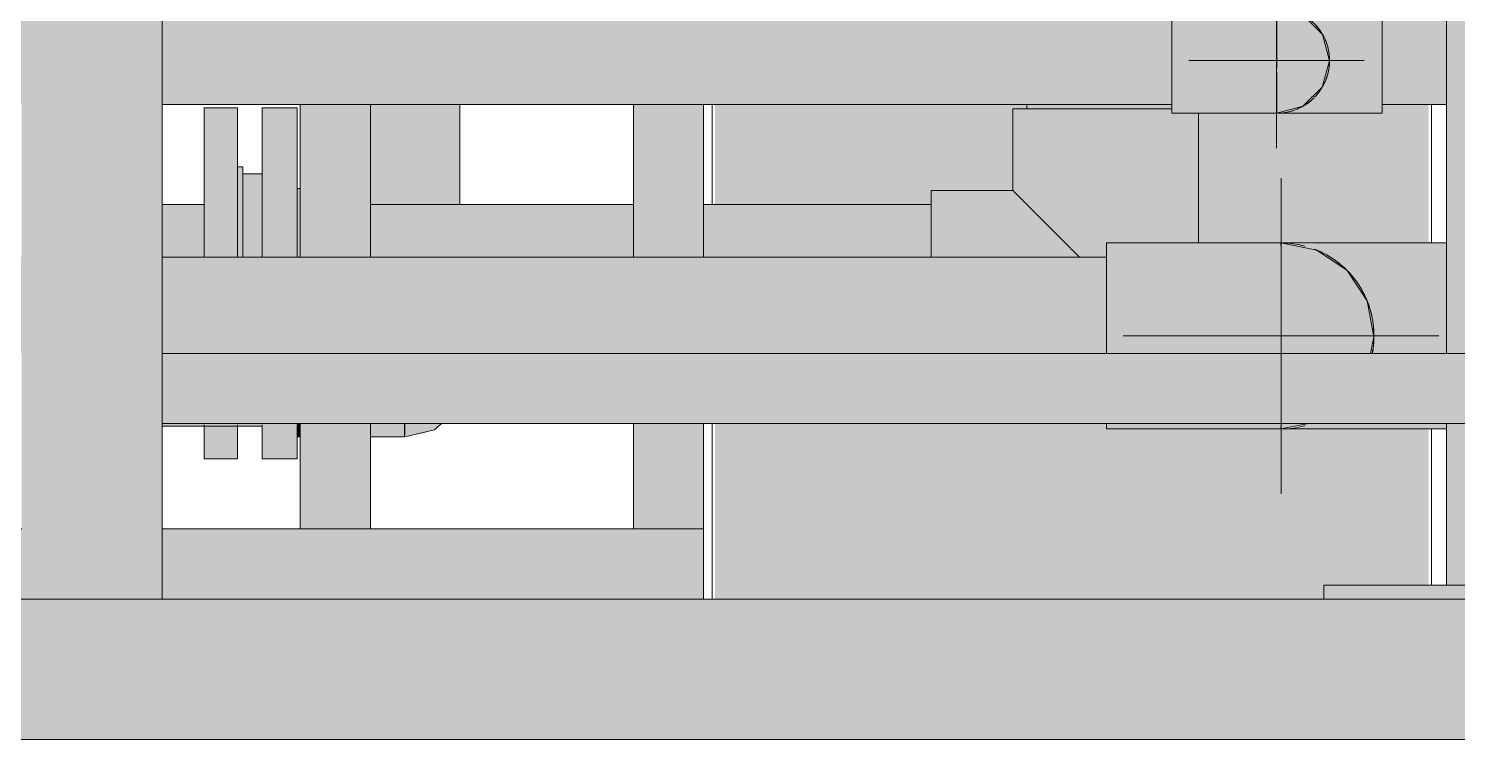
# Model space of a CAD drawing. Header units: millimetres. Extents: x -11450 to 1579, y -1115 to 3078.
# Drawn here: x -5376 to -4561, y -80 to 325 of the extents above; entities that cross this region are included whole.
import ezdxf

# ---------------------------------------------------------------- set-up
doc = ezdxf.new("R2010")
doc.units = ezdxf.units.MM
for name, color, linetype, lineweight in [('G-XREF-____-OTLN', 8, 'Continuous', 9), ('M-EQPM-____-OTLN', 50, 'Continuous', 9), ('P-PIPE-____-CNTR', 3, 'Continuous', 9), ('P-PIPE-____-OTLN', 3, 'Continuous', 9), ('S-BEAR', 7, 'Continuous', 9)]:
    doc.layers.add(name, color=color, linetype=linetype, lineweight=lineweight)

# ---------------------------------------------------------------- blocks, each defined once
blk = doc.blocks.new('SLM 0100 frame 19_02_26 - ASY SLM 0100 frame_iam-1661710-Разрез 11')
at = {"layer": 'G-XREF-____-OTLN'}
for points in [[(-5380, 0), (-5374, 0), (-5374, 2690), (-5380, 2690), (-5380, 28.94)], [(-5368.68, 0), (-5306, 0), (-5306, 2690), (-5374, 2690), (-5374, 0)], [(-5300, 0), (-5300, 2690), (-5306, 2690), (-5306, 0), (-5301.76, 0)], [(-5300, 136), (-3380, 136), (-3380, 140), (-5300, 140), (-5300, 138.83)], [(-4233.5, 104), (-3380, 104), (-3380, 136), (-5300, 136), (-5300, 104), (-4259.3, 104)], [(-3382.12, 100), (-3380, 100), (-3380, 104), (-5300, 104), (-5300, 100), (-3407.92, 100)], [(-7340, -80), (660, -80), (660, 0), (-7340, 0), (-7340, -6.1)]]:
    blk.add_hatch(color=256, dxfattribs=at).paths.add_polyline_path(points)
for p, q in [((-5300, 139.37), (-5300, 2690)), ((-3380, 140), (-5300, 140)), ((-5300, 136), (-5300, 140)), ((-5300, 136), (-5300, 104)), ((-5300, 100), (-5300, 104)), ((-5300, 0), (-5300, 100.63)), ((-5300, 100), (-3380, 100)), ((-7340, 0), (660, 0)), ((-5306, 0), (-5374, 0)), ((-7340, -80), (660, -80))]:
    blk.add_line(p, q, dxfattribs=at)
blk = doc.blocks.new('SLM 0100 frame 19_02_26 - Standard-1660941-Разрез 11')
blk.add_blockref('SLM 0100 frame 19_02_26 - ASY SLM 0100 frame_iam-1661710-Разрез 11', (0, 0))
blk = doc.blocks.new('ASY PNS-1810 pump pillar - ASY PNS-1810 pump pillar_iam-1243861-Разрез 11')
at = {"layer": 'G-XREF-____-OTLN'}
for points in [[(-5221.25, 336), (-4991.25, 336), (-4991.25, 340), (-5221.25, 340), (-5221.25, 338.83)], [(-5007.49, 332), (-4991.25, 332), (-4991.25, 336), (-5221.25, 336), (-5221.25, 332), (-5033.29, 332)]]:
    blk.add_hatch(color=256, dxfattribs=at).paths.add_polyline_path(points)
h = blk.add_hatch(color=256, dxfattribs=at)
h.paths.add_polyline_path([(-5221.25, 40), (-5217.25, 40), (-5217.25, 100), (-5221.25, 100), (-5221.25, 63.99)])
h.paths.add_polyline_path([(-5220.08, 195), (-5217.25, 195), (-5217.25, 282), (-5221.25, 282), (-5221.25, 195), (-5220.77, 195)])
h = blk.add_hatch(color=256, dxfattribs=at)
h.paths.add_polyline_path([(-5188.08, 40), (-5185.25, 40), (-5185.25, 100), (-5217.25, 100), (-5217.25, 40)])
h.paths.add_polyline_path([(-5217.25, 195), (-5185.25, 195), (-5185.25, 282), (-5217.25, 282), (-5217.25, 204.15)])
h = blk.add_hatch(color=256, dxfattribs=at)
h.paths.add_polyline_path([(-5181.25, 40), (-5181.52, 100), (-5185.25, 100), (-5185.25, 40), (-5182.42, 40)])
h.paths.add_polyline_path([(-5185.25, 195), (-5181.25, 195), (-5181.25, 282), (-5185.25, 282), (-5185.25, 204.15)])
h = blk.add_hatch(color=256, dxfattribs=at)
h.paths.add_polyline_path([(-5031.25, 40), (-5027.25, 40), (-5027.25, 100), (-5031.25, 100), (-5031.25, 63.99)])
h.paths.add_polyline_path([(-5027.25, 195), (-5027.25, 282), (-5031.25, 282), (-5031.25, 195), (-5028.93, 195)])
h = blk.add_hatch(color=256, dxfattribs=at)
h.paths.add_polyline_path([(-5007.49, 40), (-4995.25, 40), (-4995.25, 100), (-5027.25, 100), (-5027.25, 40)])
h.paths.add_polyline_path([(-4995.25, 195), (-4995.25, 282), (-5027.25, 282), (-5027.25, 195), (-5007.49, 195)])
h = blk.add_hatch(color=256, dxfattribs=at)
h.paths.add_polyline_path([(-4991.25, 40), (-4991.52, 100), (-4995.25, 100), (-4995.25, 40), (-4992.42, 40)])
h.paths.add_polyline_path([(-4994.11, 195), (-4991.25, 195), (-4991.25, 282), (-4995.25, 282), (-4995.25, 195)])
h = blk.add_hatch(color=256, dxfattribs=at)
h.paths.add_polyline_path([(-5291.28, 36), (-4991.25, 36), (-4991.25, 40), (-5300, 40), (-5300, 36)])
h.paths.add_polyline_path([(-5549.28, 36), (-5380, 36), (-5380, 40), (-5551.25, 40), (-5551.25, 36)])
h = blk.add_hatch(color=256, dxfattribs=at)
h.paths.add_polyline_path([(-5551.25, 4), (-5380, 4), (-5380, 36), (-5551.25, 36), (-5551.25, 28.94)])
h.paths.add_polyline_path([(-5300, 4), (-4991.25, 4), (-4991.25, 36), (-5300, 36), (-5300, 28.94)])
h = blk.add_hatch(color=256, dxfattribs=at)
h.paths.add_polyline_path([(-5033.29, 0), (-4991.25, 0), (-4991.25, 4), (-5300, 4), (-5300, 0), (-5084.89, 0)])
h.paths.add_polyline_path([(-5551.25, 0), (-5380, 0.36), (-5380, 4), (-5551.25, 4), (-5551.25, 1.17)])
for p, q in [((-5214.79, 340), (-5221.25, 340)), ((-5221.25, 336), (-5221.25, 340)), ((-5221.25, 336), (-5221.25, 332)), ((-5214.17, 340), (-5214.79, 340)), ((-4998.2, 340), (-5213.88, 340)), ((-5185.25, 340), (-5213.88, 340)), ((-5185.25, 340), (-5213.88, 340)), ((-5185.25, 340), (-5213.88, 340)), ((-5027.25, 340), (-5185.25, 340)), ((-4995.25, 340), (-5027.25, 340)), ((-5027.25, 340), (-4995.25, 340)), ((-5027.25, 340), (-4995.25, 340)), ((-4991.25, 340), (-4998.2, 340)), ((-4991.25, 340), (-4995.25, 340)), ((-4991.25, 336), (-4991.25, 340)), ((-4991.25, 336), (-4991.25, 332)), ((-5221.25, 282), (-5221.25, 195)), ((-5181.25, 195), (-5181.25, 282)), ((-5031.25, 282), (-5031.25, 195)), ((-4991.25, 195), (-4991.25, 282)), ((-5221.25, 100.05), (-5221.25, 40)), ((-5181.25, 40), (-5181.25, 100.07)), ((-5031.25, 100), (-5031.25, 40)), ((-4991.25, 40), (-4991.25, 100)), ((-5380, 40), (-5551.25, 40)), ((-5551.25, 36), (-5551.25, 40)), ((-5551.25, 36), (-5551.25, 4)), ((-5547.25, 40), (-5549, 40)), ((-5515.25, 40), (-5547.25, 40)), ((-5515.25, 40), (-5547.25, 40)), ((-5380, 40), (-5515.25, 40)), ((-5219.96, 40), (-5300.03, 40)), ((-5221.25, 40), (-5217.25, 40)), ((-5185.25, 40), (-5217.25, 40)), ((-5185.25, 40), (-5181.25, 40)), ((-5029.96, 40), (-5182.53, 40)), ((-5031.25, 40), (-5027.25, 40)), ((-4995.25, 40), (-5027.25, 40)), ((-4995.25, 40), (-4991.25, 40)), ((-4991.25, 40), (-4992.53, 40)), ((-4991.25, 36), (-4991.25, 40)), ((-4991.25, 36), (-4991.25, 4)), ((-5551.25, 0), (-5551.25, 4)), ((-4991.25, 0), (-4991.25, 4))]:
    blk.add_line(p, q, dxfattribs=at)
blk = doc.blocks.new('ASY PNS-1810 pump pillar - Standard-1241534-Разрез 11')
blk.add_blockref('ASY PNS-1810 pump pillar - ASY PNS-1810 pump pillar_iam-1243861-Разрез 11', (0, 0))
blk = doc.blocks.new('ВертикальныйМногоступенчатыйЦентробежныйНасос_CDM32-CDM85_CNP - CDM42-2-2FSWPC-V4-Разрез 11')
at = {"layer": 'M-EQPM-____-OTLN', "lineweight": 20}
for color, points in [(141, [(-5257, 219.98), (-5257, 279.98), (-5276, 279.98), (-5276, 219.98), (-5265.48, 219.98)]), (141, [(-5254, 219.98), (-5254, 246.48), (-5257, 246.48), (-5257, 219.98), (-5255.47, 219.98)]), (141, [(-5276, 219.98), (-5276, 224.98), (-5300, 224.87), (-5300, 219.98), (-5291.28, 219.98)]), (140, [(-5300, 195), (-5276, 195), (-5276, 219.98), (-5300, 219.98), (-5300, 199.98)]), (140, [(-5276, 195), (-5257, 195), (-5257, 219.98), (-5276, 219.98), (-5276, 199.98)]), (140, [(-5254, 195), (-5254, 219.98), (-5257, 219.98), (-5256.62, 195), (-5255.45, 195)]), (141, [(-5257, 79.98), (-5257, 98.5), (-5276, 98.5), (-5276, 79.98)])]:
    blk.add_hatch(color=color, dxfattribs=at).paths.add_polyline_path(points)
at = {"layer": 'M-EQPM-____-OTLN', "color": 7, "lineweight": 20}
for p, q in [((-5257, 279.98), (-5276, 279.98)), ((-5276, 279.98), (-5276, 195.11)), ((-5257, 195.11), (-5257, 279.98)), ((-5254, 246.48), (-5257, 246.48)), ((-5254, 195.04), (-5254, 246.48)), ((-5276, 224.98), (-5300, 224.98)), ((-5276, 99.35), (-5276, 79.98)), ((-5257, 79.98), (-5257, 99.36)), ((-5276, 79.98), (-5257, 79.98))]:
    blk.add_line(p, q, dxfattribs=at)
at = {"layer": 'M-EQPM-____-OTLN', "color": 144, "lineweight": 20}
for p, q in [((-5276, 279.98), (-5276, 276.58)), ((-5257, 276.58), (-5257, 279.98)), ((-5276, 276.58), (-5276, 266.59)), ((-5257, 266.59), (-5257, 276.58)), ((-5276, 266.59), (-5276, 250.69)), ((-5257, 250.69), (-5257, 266.59)), ((-5276, 250.69), (-5276, 229.98)), ((-5257, 246.83), (-5257, 250.69)), ((-5257, 246.48), (-5257, 244.22)), ((-5254, 244.22), (-5254, 246.48)), ((-5257, 244.22), (-5257, 237.58)), ((-5257, 237.58), (-5257, 227.01)), ((-5254, 242.89), (-5254, 244.22)), ((-5276, 229.98), (-5276, 225.21)), ((-5276, 223.45), (-5276, 224.98)), ((-5276, 218.96), (-5276, 223.45)), ((-5257, 227.01), (-5257, 213.23)), ((-5276, 211.8), (-5276, 218.96)), ((-5257, 213.23), (-5257, 197.2)), ((-5276, 202.48), (-5276, 211.8)), ((-5276, 195.12), (-5276, 202.48)), ((-5257, 197.2), (-5257, 195.04)), ((-5276, 99.35), (-5276, 93.38)), ((-5257, 93.38), (-5257, 99.36)), ((-5276, 93.38), (-5276, 83.39)), ((-5257, 83.39), (-5257, 93.38)), ((-5276, 83.39), (-5276, 79.98)), ((-5257, 79.98), (-5257, 83.39))]:
    blk.add_line(p, q, dxfattribs=at)
at = {"layer": 'M-EQPM-____-OTLN', "color": 142, "lineweight": 20}
for p, q in [((-5257, 220.31), (-5257, 246.83)), ((-5257, 246.48), (-5257, 220.33)), ((-5276, 225.21), (-5276, 220.31)), ((-5276, 220.23), (-5276, 224.98)), ((-5276, 219.21), (-5276, 219.98)), ((-5276, 219.98), (-5276, 219.21)), ((-5276, 195.13), (-5276, 218.62)), ((-5276, 195.13), (-5276, 218.62)), ((-5276, 218.62), (-5276, 195.13)), ((-5276, 218.62), (-5276, 195.13))]:
    blk.add_line(p, q, dxfattribs=at)
at = {"layer": 'M-EQPM-____-OTLN', "color": 150, "lineweight": 20}
for p, q in [((-5276, 220.31), (-5276, 219.28)), ((-5276, 218.96), (-5276, 220.23)), ((-5257, 220.33), (-5257, 195.04)), ((-5257, 195.11), (-5257, 220.31)), ((-5276, 218.95), (-5276, 195.11)), ((-5276, 195.12), (-5276, 218.68))]:
    blk.add_line(p, q, dxfattribs=at)
blk = doc.blocks.new('Корпус фильтра Canature 1665 4-0 - Корпус фильтра Canature 1665 4-0-1421133-Разрез 11')
at = {"layer": 'M-EQPM-____-OTLN'}
for p, q in [((-4986.34, 282), (-4986.34, 224.98)), ((-4576.34, 202.93), (-4576.34, 282)), ((-4986.34, 100), (-4986.34, 0)), ((-4576.34, 8), (-4576.34, 97.07))]:
    blk.add_line(p, q, dxfattribs=at)
blk = doc.blocks.new('Угол клеевой - d 16-315 мм-V54-Разрез 11')
at = {"layer": 'P-PIPE-____-OTLN', "lineweight": 20}
for points in [[(-5221.25, 92.5), (-5221.25, 100), (-5223, 100), (-5223, 92.5)], [(-5181.25, 92.5), (-5161.72, 92.5), (-5161.72, 100), (-5181.25, 100), (-5181.25, 93.15)], [(-5161.68, 92.52), (-5150.08, 94.68), (-5144.08, 96.97), (-5140.06, 100), (-5161.68, 100), (-5161.68, 93.63)]]:
    blk.add_hatch(color=66, dxfattribs=at).paths.add_polyline_path(points)
at = {"layer": 'P-PIPE-____-OTLN', "color": 7, "lineweight": 20}
for p, q in [((-5161.72, 97.54), (-5161.72, 99.75)), ((-5161.68, 99.75), (-5161.68, 97.54)), ((-5223, 92.5), (-5221.25, 92.5)), ((-5181.25, 92.5), (-5161.72, 92.5)), ((-5161.72, 93.79), (-5161.72, 97.52)), ((-5161.72, 92.5), (-5161.72, 93.78)), ((-5161.68, 97.52), (-5161.68, 93.8))]:
    blk.add_line(p, q, dxfattribs=at)
at = {"layer": 'P-PIPE-____-OTLN', "color": 7, "lineweight": 20, "flags": 128}
blk.add_lwpolyline([(-5161.68, 92.52), (-5144.71, 96.56), (-5140.65, 100)], dxfattribs=at)
blk = doc.blocks.new('Угол клеевой - d 16-315 мм-V62-Разрез 11')
at = {"layer": 'P-PIPE-____-OTLN', "lineweight": 20}
for points in [[(-4775.61, 195), (-4761.55, 195), (-4761.55, 203), (-4709.03, 203), (-4709.06, 277), (-4724.4, 277), (-4724.55, 279.48), (-4815.03, 279.48), (-4815.03, 232.98), (-4777.05, 195), (-4775.61, 195)], [(-4861.53, 195), (-4810.03, 195), (-4810.03, 227.98), (-4815.03, 232.98), (-4861.53, 232.98), (-4861.53, 204.15)], [(-4810.03, 195), (-4777.05, 195), (-4810.03, 227.98), (-4810.03, 200.4)]]:
    blk.add_hatch(color=140, dxfattribs=at).paths.add_polyline_path(points)
at = {"layer": 'P-PIPE-____-OTLN', "color": 7, "lineweight": 20}
for p, q in [((-4815.03, 279.48), (-4815.03, 232.98)), ((-4709.03, 203), (-4709.03, 277)), ((-4815.03, 232.98), (-4861.53, 232.98)), ((-4861.53, 232.98), (-4861.53, 195.06))]:
    blk.add_line(p, q, dxfattribs=at)
blk.add_ellipse((-4762.03, 279.48), major_axis=(53, 0), ratio=0.000033, start_param=3.141593, end_param=5.497787, dxfattribs=at)
blk.add_open_spline([(-4810.03, 227.98), (-4811.65, 229.55), (-4814.1, 232.06), (-4814.98, 232.98), (-4815.03, 232.98)], degree=3, dxfattribs=at)
blk.add_open_spline([(-4777.06, 195.01), (-4778.81, 196.76), (-4782.75, 200.7), (-4788.75, 206.7), (-4793.9, 211.85), (-4797.81, 215.76), (-4801.55, 219.51), (-4805.9, 223.83), (-4808.74, 226.73), (-4810.03, 227.98)], degree=3, knots=[0.2770136, 0.2770136, 0.2770136, 0.2770136, 0.375, 0.5, 0.625, 0.6875, 0.75, 0.875, 1, 1, 1, 1], dxfattribs=at)
blk = doc.blocks.new('Сводобный фланец BR00 и Бурт под фланец ST10 _ болты - d 20-225 мм-V64-Разрез 11')
at = {"layer": 'P-PIPE-____-OTLN', "lineweight": 20}
for points in [[(-5223, 195), (-5223, 279.98), (-5243, 279.98), (-5243, 195), (-5231.39, 195)], [(-5254, 195), (-5243, 195), (-5243, 242.48), (-5254, 242.48), (-5254, 196.16)], [(-5221.25, 195), (-5221.25, 233.98), (-5223, 233.98), (-5223, 195)], [(-5223, 79.98), (-5223, 100), (-5243, 100), (-5243, 79.98), (-5239.68, 79.98)]]:
    blk.add_hatch(color=140, dxfattribs=at).paths.add_polyline_path(points)
at = {"layer": 'P-PIPE-____-OTLN', "color": 7, "lineweight": 20}
for p, q in [((-5223, 279.98), (-5243, 279.98)), ((-5243, 279.98), (-5243, 195.11)), ((-5223, 195.11), (-5223, 279.98)), ((-5243, 242.48), (-5254, 242.48)), ((-5221.25, 233.98), (-5223, 233.98)), ((-5243, 99.37), (-5243, 79.98)), ((-5223, 79.98), (-5223, 99.38)), ((-5243, 79.98), (-5223, 79.98))]:
    blk.add_line(p, q, dxfattribs=at)
at = {"layer": 'P-PIPE-____-OTLN', "color": 144, "lineweight": 20}
for p, q in [((-5254, 242.48), (-5254, 240.35)), ((-5254, 240.35), (-5254, 234.11)), ((-5254, 234.11), (-5254, 224.18)), ((-5254, 224.18), (-5254, 211.23)), ((-5254, 211.23), (-5254, 196.16)), ((-5254, 196.16), (-5254, 195.02))]:
    blk.add_line(p, q, dxfattribs=at)
blk = doc.blocks.new('Корпус фильтра Canature 1665 4-0 - Корпус фильтра Canature 1665 4-0-V87-Разрез 11')
at = {"layer": 'M-EQPM-____-OTLN'}
h = blk.add_hatch(color=253, dxfattribs=at)
h.paths.add_polyline_path([(-4984.84, 0), (-4781.34, 0), (-4781.34, 100), (-4984.84, 100), (-4984.84, 28.94)])
h.paths.add_polyline_path([(-4983.18, 224.98), (-4861.53, 224.98), (-4861.53, 232.98), (-4815.03, 232.98), (-4815.03, 279.48), (-4807.03, 279.48), (-4807.03, 282), (-4984.84, 282), (-4984.84, 224.98)])
h.paths.add_polyline_path([(-4826.89, 332), (-4807.03, 332), (-4807.03, 427), (-4862.15, 427), (-4862.15, 435), (-4867, 435), (-4867, 426), (-4893, 426), (-4893, 380), (-4913, 380), (-4913, 417.5), (-4924, 417.5), (-4924, 413.5), (-4927, 413.5), (-4927, 380), (-4946, 380), (-4946, 435), (-4984, 435), (-4984, 340), (-4984.84, 340), (-4984.68, 332), (-4830.39, 332)])
h.paths.add_polyline_path([(-4946, 525), (-4946, 580), (-4927, 580), (-4927, 546.5), (-4924, 546.5), (-4924, 542.5), (-4913, 542.5), (-4913, 580), (-4893, 580), (-4893, 534), (-4867, 534), (-4867, 525), (-4862.15, 525), (-4862.15, 533), (-4815.65, 533), (-4815.65, 579.5), (-4807.65, 579.5), (-4807.65, 619), (-4840.88, 619), (-4844.39, 620.5), (-4844.39, 661.1), (-4840.65, 661.5), (-4840.65, 690), (-4984.84, 690), (-4984.84, 550), (-4984, 550), (-4984, 525), (-4950.05, 525)])
h.paths.add_polyline_path([(-4931.05, 1109.27), (-4931.24, 1108.76), (-4931.05, 1109.19)])
h.paths.add_polyline_path([(-4855.53, 849.66), (-4807.65, 849.99), (-4807.65, 879), (-4840.88, 879), (-4844.39, 880.5), (-4844.39, 921.1), (-4840.65, 921.5), (-4840.16, 935), (-4855.65, 935.38), (-4855.65, 1005), (-4840.16, 1005), (-4840.65, 1018.5), (-4844.39, 1018.9), (-4844.39, 1059.5), (-4840.88, 1061), (-4807.65, 1061), (-4807.93, 1100.5), (-4815.03, 1100.5), (-4815.03, 1298), (-4807.65, 1298), (-4807.65, 1500), (-4972.25, 1500), (-4972.25, 1400), (-4984.84, 1400), (-4984.84, 1384.89), (-4984.1, 1384.74), (-4976.5, 1384.74), (-4976.28, 1157.67), (-4938.5, 1157.67), (-4938.5, 1120.41), (-4928.27, 1104.99), (-4926.47, 1099.15), (-4925.49, 1093.14), (-4938.5, 1090.59), (-4938.5, 1041), (-4976.5, 1041), (-4976.5, 1001), (-4984.84, 1001), (-4984.68, 850.67), (-4984, 850.67), (-4983.75, 849.99), (-4932.64, 849.88), (-4856.11, 849.67)])
h.paths.add_polyline_path([(-4845.5, 1540), (-4807.65, 1540), (-4807.65, 1600), (-4972.25, 1600), (-4972.25, 1540), (-4876.6, 1540)])
h = blk.add_hatch(color=253, dxfattribs=at)
h.paths.add_polyline_path([(-4781.34, 0), (-4637.62, 0), (-4637.62, 8), (-4577.83, 8), (-4577.83, 97), (-4761.55, 97), (-4761.55, 100), (-4781.34, 100), (-4781.34, 63.99)])
h.paths.add_polyline_path([(-4662.03, 97), (-4652.55, 97.97), (-4655.23, 97.77), (-4662.03, 97)])
h.paths.add_polyline_path([(-4639.96, 198.07), (-4644.43, 199.87), (-4640.26, 198.18)])
h.paths.add_polyline_path([(-4651.31, 201.79), (-4657.69, 202.72), (-4655.23, 202.23), (-4652.7, 201.95)])
h.paths.add_polyline_path([(-4662.05, 203), (-4577.83, 203), (-4577.83, 282), (-4604.41, 281.99), (-4604.41, 276.99), (-4709.03, 277), (-4709.03, 203), (-4662.07, 203)])
h.paths.add_polyline_path([(-4577.83, 332), (-4577.83, 1007.97), (-4603.17, 979.83), (-4622.16, 946.14), (-4633.34, 909.12), (-4636.18, 870.56), (-4674.4, 869.21), (-4672.6, 905), (-4666.18, 935.51), (-4675.4, 935.17), (-4675.4, 935), (-4683.9, 935), (-4683.4, 921.5), (-4679.67, 921.1), (-4679.67, 880.5), (-4683.17, 879), (-4716.4, 879), (-4716.4, 849.87), (-4708.8, 849.64), (-4704.94, 849.98), (-4701.36, 848.4), (-4700.17, 846.29), (-4700, 845), (-4700, 840), (-4717.03, 840), (-4717.03, 801), (-4683.8, 801), (-4680.29, 799.5), (-4680.29, 758.9), (-4684.03, 758.5), (-4684.03, 728.5), (-4681.05, 728.5), (-4681.05, 691.5), (-4684.03, 691.5), (-4684.03, 661.5), (-4680.29, 661.1), (-4680.29, 620.5), (-4683.8, 619), (-4717.03, 619), (-4716.76, 579.5), (-4709.65, 579.5), (-4709.65, 479.49), (-4712.3, 464.72), (-4717.03, 453.91), (-4717.03, 337), (-4604.4, 336.64), (-4604.4, 332), (-4587.2, 332)])
h.paths.add_polyline_path([(-4658.47, 336.33), (-4661.95, 336.81), (-4659.12, 336.4)])
h.paths.add_polyline_path([(-4660.53, 1004.49), (-4632.07, 1004.49), (-4630.19, 1006.89), (-4603.16, 1036.19), (-4602.54, 1035.5), (-4601.91, 1036.19), (-4577.83, 1009.16), (-4577.83, 1500), (-4717.65, 1500), (-4717.65, 1298), (-4709.03, 1298), (-4709.03, 1100.5), (-4717.03, 1100.5), (-4717.03, 1095), (-4716.4, 1095), (-4716.4, 1061), (-4683.17, 1061), (-4679.67, 1059.5), (-4679.67, 1018.9), (-4683.4, 1018.5), (-4683.9, 1005), (-4675.4, 1004.62), (-4675.4, 1004.49), (-4672.1, 1004.49)])
h.paths.add_polyline_path([(-4717.65, 1540), (-4577.83, 1540), (-4577.83, 1600), (-4717.65, 1600)])
for p, q in [((-4986.34, 282), (-4986.34, 224.98)), ((-4576.34, 202.93), (-4576.34, 282)), ((-4986.34, 100), (-4986.34, 0)), ((-4576.34, 8), (-4576.34, 97.07))]:
    blk.add_line(p, q, dxfattribs=at)
blk = doc.blocks.new('Угол клеевой - d 16-315 мм-V216-Разрез 11')
at = {"layer": 'P-PIPE-____-OTLN', "lineweight": 20}
for points in [[(-4724.4, 307), (-4664.41, 307), (-4664.59, 337), (-4724.4, 337), (-4724.4, 309.28)], [(-4664.42, 277), (-4657.35, 277.95), (-4651.26, 280.17), (-4648.1, 282.04), (-4642.44, 286.81), (-4638.44, 292), (-4635.44, 299.24), (-4634.42, 307), (-4635.52, 314.95), (-4638.44, 322), (-4643.42, 328.37), (-4650.49, 333.48), (-4654.44, 335.17), (-4659.59, 336.45), (-4664.42, 337), (-4664.42, 277.06)], [(-4664.42, 277), (-4664.41, 307), (-4724.4, 307), (-4724.4, 277), (-4664.59, 277)]]:
    blk.add_hatch(color=40, dxfattribs=at).paths.add_polyline_path(points)
h = blk.add_hatch(color=40, dxfattribs=at)
h.paths.add_polyline_path([(-4652.63, 279.68), (-4650.4, 281.02), (-4652.16, 279.97)])
h.paths.add_polyline_path([(-4649.59, 280.94), (-4649.4, 281.02), (-4642.44, 286.77), (-4638.4, 292.05), (-4635.43, 299.24), (-4634.42, 307.17), (-4634.42, 307), (-4635.44, 299.24), (-4638.44, 292), (-4644.6, 284.72), (-4649.53, 280.97)])
h.paths.add_polyline_path([(-4639.43, 323.29), (-4641.92, 326.68), (-4640.95, 325.26), (-4639.87, 323.87)])
h.paths.add_polyline_path([(-4644.27, 329.03), (-4647.06, 331.31), (-4644.7, 329.36)])
h.paths.add_polyline_path([(-4655.96, 335.63), (-4659.12, 336.4), (-4657.11, 335.98)])
at = {"layer": 'P-PIPE-____-OTLN', "color": 7, "lineweight": 20}
for p, q in [((-4664.4, 337), (-4724.4, 337)), ((-4724.4, 337), (-4724.4, 307)), ((-4664.42, 337), (-4664.42, 335.9)), ((-4724.4, 307), (-4724.4, 277)), ((-4664.4, 293.25), (-4664.4, 296.23)), ((-4664.4, 287.18), (-4664.4, 289.93)), ((-4724.4, 277), (-4664.4, 277)), ((-4664.42, 277.87), (-4664.42, 277)), ((-4664.4, 282.24), (-4664.4, 284.55)), ((-4664.4, 278.75), (-4664.4, 280.45)), ((-4664.4, 277), (-4664.4, 277.75))]:
    blk.add_line(p, q, dxfattribs=at)
at = {"layer": 'P-PIPE-____-OTLN', "color": 7, "lineweight": 20, "flags": 128}
blk.add_lwpolyline([(-4664.42, 337), (-4649.39, 332.96), (-4638.4, 321.93), (-4634.42, 306.88), (-4638.52, 291.86), (-4649.6, 280.92), (-4664.42, 277)], dxfattribs=at)
at = {"layer": 'P-PIPE-____-OTLN', "color": 7, "lineweight": 20}
for start, end in [(73.57548, 80.73208), (72.35372, 75.97888), (62.40299, 66.72632), (47.5691, 56.8289), (33.14707, 43.45426), (18.03234, 28.96983), (360, 14.55356), (330, 360), (283.62683, 287.59346)]:
    blk.add_arc((-4664.4, 307), 30, start, end, dxfattribs=at)
for ratio, start_param, end_param in [(0.000298, 4.57075, 6.283185), (0.999999, 5.977079, 6.044704), (0.999999, 4.18879, 5.759587), (0.000298, 4.343517, 4.4871), (0.000298, 4.10474, 4.235567), (0.000298, 3.864378, 3.989604), (0.999999, 3.665191, 3.926991), (0.000298, 3.623392, 3.740301), (0.000298, 3.403392, 3.48145), (0.999999, 3.380074, 3.44681)]:
    blk.add_ellipse((-4664.42, 307), major_axis=(0, 30), ratio=ratio, start_param=start_param, end_param=end_param, dxfattribs=at)
blk = doc.blocks.new('Угол клеевой - d 16-315 мм-V297-Разрез 11')
at = {"layer": 'P-PIPE-____-OTLN', "lineweight": 20}
for points in [[(-4604.4, 306.99), (-4604.4, 336.99), (-4659.59, 336.6), (-4653.06, 334.67), (-4648.68, 332.43), (-4644.7, 329.47), (-4640.95, 325.71), (-4636.4, 317.77), (-4634.77, 310.92), (-4634.4, 307), (-4620.5, 306.99)], [(-4604.41, 276.99), (-4604.4, 306.99), (-4634.42, 306.79), (-4635.44, 299.19), (-4639.1, 290.88), (-4643.92, 285.23), (-4648.1, 281.94), (-4652.59, 279.53), (-4657.42, 277.92), (-4661.95, 277.19), (-4661.38, 277), (-4620.5, 276.99)]]:
    blk.add_hatch(color=40, dxfattribs=at).paths.add_polyline_path(points)
h = blk.add_hatch(color=40, dxfattribs=at)
h.paths.add_polyline_path([(-4635.36, 314.26), (-4635.52, 314.99), (-4635.39, 314.35)])
h.paths.add_polyline_path([(-4638.04, 321.07), (-4638.44, 322.02), (-4638.1, 321.17)])
at = {"layer": 'P-PIPE-____-OTLN', "color": 7, "lineweight": 20}
for p, q in [((-4604.4, 336.99), (-4664.4, 337)), ((-4604.4, 306.99), (-4604.4, 336.99)), ((-4636.4, 317.32), (-4636.4, 317.84)), ((-4604.41, 276.99), (-4604.4, 306.99)), ((-4636.41, 296.16), (-4636.41, 296.79)), ((-4664.4, 277), (-4604.41, 276.99))]:
    blk.add_line(p, q, dxfattribs=at)
blk.add_arc((-4664.4, 307), 30, 72.34613, 75.974, dxfattribs=at)
for points in [[(-4658.46, 336.41), (-4660.43, 336.8), (-4662.42, 337), (-4664.4, 337)], [(-4649.98, 333.31), (-4650.23, 333.44), (-4650.48, 333.57), (-4650.72, 333.7)], [(-4636.4, 317.77), (-4636.57, 318.2), (-4636.74, 318.62), (-4636.93, 319.04)], [(-4635.71, 315.76), (-4635.92, 316.44), (-4636.15, 317.11), (-4636.4, 317.77)], [(-4637.79, 293.16), (-4637.28, 294.14), (-4636.82, 295.16), (-4636.41, 296.23)], [(-4636.41, 296.23), (-4636.15, 296.88), (-4635.92, 297.55), (-4635.72, 298.23)]]:
    blk.add_open_spline(points, degree=3, dxfattribs=at)
for points, knots in [([(-4652.21, 334.41), (-4652.82, 334.68), (-4653.99, 335.16), (-4655.32, 335.6), (-4656.02, 335.81), (-4656.16, 335.84)], [0.6195434, 0.6195434, 0.6195434, 0.6195434, 0.6785714, 0.7321429, 0.7448719, 0.7448719, 0.7448719, 0.7448719]), ([(-4646.29, 330.91), (-4646.35, 330.96), (-4647.1, 331.52), (-4647.86, 332.04), (-4648.57, 332.48)], [0.42218995, 0.42218995, 0.42218995, 0.42218995, 0.42857143, 0.5, 0.5, 0.5, 0.5]), ([(-4643.87, 328.87), (-4644.06, 329.05), (-4644.36, 329.33), (-4644.67, 329.6), (-4644.78, 329.69)], [0.33561651, 0.33561651, 0.33561651, 0.33561651, 0.35714286, 0.36874898, 0.36874898, 0.36874898, 0.36874898]), ([(-4641.63, 326.52), (-4641.92, 326.87), (-4642.36, 327.36), (-4642.81, 327.83), (-4642.95, 327.97)], [0.25011714, 0.25011714, 0.25011714, 0.25011714, 0.28571429, 0.30130236, 0.30130236, 0.30130236, 0.30130236]), ([(-4638.71, 322.48), (-4638.84, 322.7), (-4639.31, 323.46), (-4639.81, 324.2), (-4640.19, 324.71)], [0.12460656, 0.12460656, 0.12460656, 0.12460656, 0.14285714, 0.19109186, 0.19109186, 0.19109186, 0.19109186]), ([(-4634.4, 307), (-4634.4, 308.88), (-4634.6, 310.97), (-4635.01, 312.98), (-4635.05, 313.2)], [0, 0, 0, 0, 0.5, 0.5607385, 0.5607385, 0.5607385, 0.5607385]), ([(-4635.23, 300.01), (-4635.12, 300.49), (-4634.63, 302.75), (-4634.4, 305.11), (-4634.4, 307)], [0.3664273, 0.3664273, 0.3664273, 0.3664273, 0.5, 1, 1, 1, 1]), ([(-4648.57, 281.52), (-4647.86, 281.96), (-4646.47, 282.91), (-4644.92, 284.17), (-4644.07, 284.94), (-4643.87, 285.13)], [0.5, 0.5, 0.5, 0.5, 0.5714286, 0.6428571, 0.6643835, 0.6643835, 0.6643835, 0.6643835]), ([(-4642.95, 286.03), (-4642.81, 286.17), (-4642.05, 286.96), (-4640.72, 288.51), (-4639.48, 290.26), (-4638.84, 291.3), (-4638.71, 291.51)], [0.6987774, 0.6987774, 0.6987774, 0.6987774, 0.7142857, 0.7857143, 0.8571429, 0.8753934, 0.8753934, 0.8753934, 0.8753934]), ([(-4664.41, 277), (-4662.87, 277), (-4660.52, 277.18), (-4658.19, 277.64), (-4657.41, 277.83)], [0, 0, 0, 0, 0.1428571, 0.2161466, 0.2161466, 0.2161466, 0.2161466]), ([(-4656.16, 278.15), (-4655.84, 278.25), (-4654, 278.81), (-4651.93, 279.66), (-4650.23, 280.56), (-4649.98, 280.69)], [0.255229, 0.255229, 0.255229, 0.255229, 0.2857143, 0.4285714, 0.4531788, 0.4531788, 0.4531788, 0.4531788])]:
    blk.add_open_spline(points, degree=3, knots=knots, dxfattribs=at)
blk = doc.blocks.new('Угол клеевой - d 16-315 мм-V300-Разрез 11')
at = {"layer": 'P-PIPE-____-OTLN', "lineweight": 20}
blk.add_hatch(color=33, dxfattribs=at).paths.add_polyline_path([(-4609.05, 150), (-4567.62, 150), (-4567.62, 203), (-4656.7, 202.65), (-4652.55, 202.03), (-4646.3, 200.5), (-4638.82, 197.61), (-4628.68, 191.12), (-4622.19, 184.76), (-4618.34, 179.98), (-4614.05, 172.47), (-4610.35, 161.65), (-4609.07, 150.17)])
h = blk.add_hatch(color=33, dxfattribs=at)
h.paths.add_polyline_path([(-4610.73, 162.82), (-4611.01, 164.09), (-4610.77, 162.91)])
h.paths.add_polyline_path([(-4615.47, 174.87), (-4616.17, 176.53), (-4616.16, 176.49), (-4615.53, 174.96)])
h.paths.add_polyline_path([(-4623.02, 185.45), (-4624.59, 187.49), (-4624.58, 187.47), (-4623.1, 185.54)])
h = blk.add_hatch(color=33, dxfattribs=at)
h.paths.add_polyline_path([(-4620.5, 97), (-4567.62, 97.02), (-4567.62, 100), (-4644.82, 100), (-4650.73, 98.32), (-4657.69, 97.28), (-4656.7, 97), (-4624.57, 97)])
h.paths.add_polyline_path([(-4610.17, 140), (-4567.62, 140), (-4567.62, 150), (-4609.07, 149.83), (-4609.82, 143.08)])
at = {"layer": 'P-PIPE-____-OTLN', "color": 7, "lineweight": 20}
for p, q in [((-4567.62, 203), (-4662.05, 203)), ((-4662.05, 97), (-4567.62, 97))]:
    blk.add_line(p, q, dxfattribs=at)
for points in [[(-4651.3, 201.9), (-4654.86, 202.64), (-4658.46, 203), (-4662.05, 203)], [(-4648.46, 201.23), (-4648.86, 201.34), (-4649.26, 201.44), (-4649.66, 201.53)], [(-4614.05, 172.47), (-4614.5, 173.45), (-4614.99, 174.41), (-4615.5, 175.34)], [(-4611.69, 166.52), (-4612.36, 168.58), (-4613.15, 170.56), (-4614.05, 172.47)], [(-4610.37, 161.76), (-4610.45, 162.13), (-4610.54, 162.51), (-4610.64, 162.89)], [(-4610.01, 139.95), (-4609.38, 143.2), (-4609.05, 146.57), (-4609.05, 150)], [(-4662.05, 97), (-4659.78, 97), (-4655.21, 97.29), (-4650.7, 98.18), (-4648.46, 98.77)]]:
    blk.add_open_spline(points, degree=3, dxfattribs=at)
for points, knots in [([(-4639.94, 198.17), (-4640.56, 198.46), (-4641.55, 198.89), (-4642.55, 199.28), (-4642.91, 199.42)], [0.58898031, 0.58898031, 0.58898031, 0.58898031, 0.625, 0.64566744, 0.64566744, 0.64566744, 0.64566744]), ([(-4625.35, 188.24), (-4625.66, 188.54), (-4626.92, 189.72), (-4630.18, 192.48), (-4634.12, 195.15), (-4637.13, 196.79), (-4638.02, 197.24)], [0.2919342, 0.2919342, 0.2919342, 0.2919342, 0.3125, 0.375, 0.5, 0.5518592, 0.5518592, 0.5518592, 0.5518592]), ([(-4621.58, 184.23), (-4622.2, 184.96), (-4623.07, 185.94), (-4623.97, 186.87), (-4624.22, 187.12)], [0.20567017, 0.20567017, 0.20567017, 0.20567017, 0.25, 0.26671042, 0.26671042, 0.26671042, 0.26671042]), ([(-4616.84, 177.66), (-4617.32, 178.45), (-4618.29, 179.94), (-4619.31, 181.36), (-4619.82, 182.03)], [0.0843837, 0.0843837, 0.0843837, 0.0843837, 0.125, 0.16280415, 0.16280415, 0.16280415, 0.16280415])]:
    blk.add_open_spline(points, degree=3, knots=knots, dxfattribs=at)
blk = doc.blocks.new('Угол клеевой - d 16-315 мм-V301-Разрез 11')
at = {"layer": 'P-PIPE-____-OTLN', "lineweight": 20}
blk.add_hatch(color=33, dxfattribs=at).paths.add_polyline_path([(-4761.55, 150), (-4662.05, 150), (-4662.23, 203), (-4761.55, 203), (-4761.55, 163.72)])
h = blk.add_hatch(color=33, dxfattribs=at)
h.paths.add_polyline_path([(-4662.07, 97), (-4647.71, 99.03), (-4645.18, 100), (-4662.06, 100), (-4662.06, 97.06)])
h.paths.add_polyline_path([(-4623.84, 140), (-4610.38, 140), (-4609.07, 150), (-4611.01, 164.04), (-4616.17, 176.5), (-4624.96, 187.76), (-4636.35, 196.26), (-4646.3, 200.48), (-4649.57, 201.32), (-4657.69, 202.5), (-4662.07, 203), (-4662.05, 140), (-4628.05, 140)])
h = blk.add_hatch(color=33, dxfattribs=at)
h.paths.add_polyline_path([(-4610.38, 140), (-4610.36, 140), (-4609.07, 150.17), (-4609.07, 150), (-4609.98, 143.08)])
h.paths.add_polyline_path([(-4612.01, 166.46), (-4614.31, 173.03), (-4615.34, 174.51), (-4613.11, 169.11)])
h.paths.add_polyline_path([(-4617.99, 178.88), (-4621.21, 183.64), (-4621.21, 183.07), (-4618.69, 179.8)])
h.paths.add_polyline_path([(-4626.53, 188.97), (-4629.97, 192.05), (-4630.38, 191.92), (-4627.22, 189.49)])
h.paths.add_polyline_path([(-4637.61, 196.85), (-4640.26, 198.18), (-4639.24, 197.61)])
h.paths.add_polyline_path([(-4649.12, 201.27), (-4650.73, 201.72), (-4649.57, 201.32)])
h = blk.add_hatch(color=33, dxfattribs=at)
h.paths.add_polyline_path([(-4662.23, 97), (-4662.05, 97.06), (-4662.06, 100), (-4761.55, 100), (-4761.55, 97), (-4672.1, 97)])
h.paths.add_polyline_path([(-4723.69, 140), (-4662.05, 140), (-4662.05, 150), (-4761.55, 150), (-4761.55, 140), (-4749.49, 140)])
at = {"layer": 'P-PIPE-____-OTLN', "color": 7, "lineweight": 20}
for p, q in [((-4662.05, 203), (-4761.55, 203)), ((-4761.55, 203), (-4761.55, 150)), ((-4662.07, 203), (-4662.07, 201.61)), ((-4761.55, 150), (-4761.55, 139.95)), ((-4662.05, 139.99), (-4662.05, 145.79)), ((-4761.55, 99.7), (-4761.55, 97)), ((-4646.34, 100), (-4662.07, 97)), ((-4662.07, 98.33), (-4662.07, 97)), ((-4662.05, 97), (-4662.05, 98.33)), ((-4761.55, 97), (-4662.05, 97))]:
    blk.add_line(p, q, dxfattribs=at)
at = {"layer": 'P-PIPE-____-OTLN', "color": 7, "lineweight": 20, "flags": 128}
blk.add_lwpolyline([(-4662.07, 203), (-4641.67, 198.92), (-4624.42, 187.31), (-4612.96, 169.95), (-4609.07, 149.53), (-4611.06, 140)], dxfattribs=at)
at = {"layer": 'P-PIPE-____-OTLN', "color": 7, "lineweight": 20}
for start, end in [(75.84544, 80.71602), (62.45617, 66.65738), (47.65887, 56.69844), (33.24831, 42.37312), (18.22425, 28.21083), (360, 14.50781), (349.06499, 360)]:
    blk.add_arc((-4662.05, 150), 53, start, end, dxfattribs=at)
for ratio, start_param, end_param in [(0.000298, 4.632217, 6.283185), (0.999999, 4.521537, 5.759587), (0.000298, 3.403392, 3.462433)]:
    blk.add_ellipse((-4662.07, 150), major_axis=(0, 53), ratio=ratio, start_param=start_param, end_param=end_param, dxfattribs=at)
blk = doc.blocks.new('Стойка-2500 - Стойка-2500-V376-Разрез 11')
at = {"layer": 'S-BEAR'}
h = blk.add_hatch(color=256, dxfattribs=at)
h.paths.add_polyline_path([(-4507.62, 8), (-4507.62, 100), (-4567.62, 100), (-4567.62, 8)])
h.paths.add_polyline_path([(-4567.62, 140), (-4507.62, 140), (-4507.62, 2508), (-4567.62, 2508), (-4567.62, 169.11)])
blk.add_hatch(color=256, dxfattribs=at).paths.add_polyline_path([(-4437.62, 0), (-4437.62, 8), (-4637.62, 8), (-4637.62, 0), (-4465.7, 0)])
for p, q in [((-4567.62, 140), (-4567.62, 2508)), ((-4567.62, 8), (-4567.62, 100)), ((-4637.62, 8), (-4437.62, 8)), ((-4637.62, 0), (-4637.62, 8))]:
    blk.add_line(p, q, dxfattribs=at)

msp = doc.modelspace()

# ---------------------------------------------------------------- hatches: boundary and pattern name
at = {"layer": 'P-PIPE-____-OTLN'}
h = msp.add_hatch(color=140, dxfattribs=at)
h.paths.add_polyline_path([(-4762.0294, 279.4826), (-4724.4035, 279.4834), (-4724.5527, 282), (-4762.0294, 282)])
h.paths.add_polyline_path([(-4762.0294, 332), (-4724.4035, 332), (-4724.4035, 337), (-4717.0294, 337), (-4717.0294, 453.9084), (-4721.5554, 446.8451), (-4723.9557, 444.1406), (-4728.1727, 439.9619), (-4740.0287, 432.4393), (-4750.3825, 428.9255), (-4762.0294, 427.0193), (-4762.0294, 344.3242)])
h.paths.add_polyline_path([(-4717.0294, 579.5), (-4717.0294, 585), (-4717.6544, 584.9998), (-4717.6544, 579.5)])
h = msp.add_hatch(color=140, dxfattribs=at)
h.paths.add_polyline_path([(-4771.9961, 279.4826), (-4762.0294, 279.4826), (-4762.0294, 282), (-4807.0294, 282), (-4806.8082, 279.4834), (-4773.6762, 279.4826)])
h.paths.add_polyline_path([(-4798.917, 332), (-4762.0294, 332), (-4762.0294, 427.1143), (-4762.6402, 427.0193), (-4762.6544, 427), (-4807.0294, 427), (-4807.0294, 332), (-4801.0005, 332)])
h = msp.add_hatch(color=40, dxfattribs=at)
h.paths.add_polyline_path([(-7085.9477, 307), (-6580, 307), (-6580, 332), (-7085.9477, 331.9888), (-7085.9477, 307.0854)])
h.paths.add_polyline_path([(-5497.6785, 307), (-5380, 307), (-5380, 332), (-5900, 332), (-5900, 307), (-5523.478, 307)])
h.paths.add_polyline_path([(-4724.4035, 307), (-4724.4035, 332), (-5300, 332), (-5300, 307), (-4749.4938, 307)])
h.paths.add_polyline_path([(-6540, 307), (-5940, 307), (-5940, 332), (-6540, 331.797), (-6540, 308.5418)])
for color, points in [(40, [(-4594.697, 306.9957), (-4567.625, 306.9957), (-4567.625, 331.9957), (-4604.3995, 331.8128), (-4604.4023, 306.9957)]), (43, [(-4636.4035, 317.2419), (-4636.7622, 318.4805), (-4636.587, 317.766)]), (66, [(-5161.7181, 224.9843), (-5161.7181, 282), (-5181.2481, 282), (-5181.2481, 224.9843), (-5168.2191, 224.9843)]), (66, [(-5161.7181, 224.9843), (-5130.2181, 224.9843), (-5130.2181, 282), (-5161.7181, 282), (-5161.7181, 274.2396)]), (8, [(-4629.0921, 191.4941), (-4631.3985, 193.0936), (-4629.2179, 191.5731)]), (33, [(-4610.3623, 140), (-4610.1689, 140), (-4609.9566, 143.0821)])]:
    msp.add_hatch(color=color, dxfattribs=at).paths.add_polyline_path(points)
h = msp.add_hatch(color=40, dxfattribs=at)
h.paths.add_polyline_path([(-6865.0506, 282), (-6580, 282), (-6580, 307), (-7085.9477, 306.9146), (-7085.9477, 282), (-6890.8501, 282)])
h.paths.add_polyline_path([(-6503.858, 282), (-5940, 282), (-5940, 307), (-6540, 307), (-6540, 282), (-6529.6574, 282)])
h.paths.add_polyline_path([(-4724.4035, 282), (-4724.4035, 307), (-5300, 307), (-5300, 282), (-4749.4938, 282)])
h.paths.add_polyline_path([(-5900, 282), (-5380, 282.2415), (-5380, 307), (-5900, 307), (-5900, 282.4241)])
h = msp.add_hatch(color=40, dxfattribs=at)
h.paths.add_polyline_path([(-4567.625, 281.9957), (-4567.625, 306.9957), (-4604.4035, 306.9907), (-4604.4068, 281.9957), (-4568.8975, 281.9957)])
h.paths.add_polyline_path([(-4635.3184, 300.051), (-4634.769, 303.0842), (-4635.262, 300.479)])
h = msp.add_hatch(color=43, dxfattribs=at)
h.paths.add_polyline_path([(-4648.1254, 282), (-4647.9143, 282.0502), (-4645.3951, 283.9104), (-4648.0984, 282.0207)])
h.paths.add_polyline_path([(-4642.9711, 286.0725), (-4642.4366, 286.5915), (-4642.9091, 286.1532)])
h = msp.add_hatch(color=140, dxfattribs=at)
h.paths.add_polyline_path([(-4930.0901, 195), (-4861.5294, 195), (-4861.5294, 224.9843), (-4991.2481, 224.9843), (-4991.2481, 195), (-4944.4235, 195)])
h.paths.add_polyline_path([(-5181.2481, 195), (-5031.2481, 195), (-5031.2481, 224.9843), (-5181.2481, 224.7656), (-5181.2481, 200.9364)])
h = msp.add_hatch(color=33, dxfattribs=at)
h.paths.add_polyline_path([(-7046.412, 150), (-6580, 150), (-6580, 195), (-7046.412, 194.9669), (-7046.412, 150.2512)])
h.paths.add_polyline_path([(-6452.259, 150), (-5940, 150), (-5940, 195), (-6540, 194.6417), (-6540, 150), (-6478.0585, 150)])
h.paths.add_polyline_path([(-4761.5458, 150), (-4761.5458, 195), (-5300, 195), (-5300, 150), (-4775.2933, 150)])
h.paths.add_polyline_path([(-5900, 150), (-5380, 150), (-5380, 195), (-5900, 195), (-5900, 155.8428)])
h = msp.add_hatch(color=33, dxfattribs=at)
h.paths.add_polyline_path([(-5047.6883, 140), (-4761.5458, 140), (-4761.5458, 150), (-5300, 150), (-5300, 140), (-5084.887, 140)])
h.paths.add_polyline_path([(-6852.1509, 140), (-6580, 140), (-6580, 150), (-7046.412, 149.7488), (-7046.412, 140), (-6865.0506, 140)])
h.paths.add_polyline_path([(-6013.668, 140), (-5940, 140), (-5940, 150), (-6540, 150), (-6540, 140), (-6039.4675, 140)])
h.paths.add_polyline_path([(-5394.4806, 140), (-5380, 140), (-5380, 150), (-5900, 150), (-5900, 140), (-5420.2801, 140)])
h = msp.add_hatch(color=134, dxfattribs=at)
h.paths.add_polyline_path([(-5380.0098, 98.5), (-5380, 98.5), (-5380.0098, 98.93)])
h.paths.add_polyline_path([(-5256.9981, 98.5), (-5256.9981, 100), (-5275.9981, 100), (-5275.9981, 98.5), (-5263.1174, 98.5)])
h = msp.add_hatch(color=66, dxfattribs=at)
h.paths.add_polyline_path([(-5275.9981, 98.5), (-5275.9981, 100), (-5300, 100), (-5300, 98.5), (-5291.2827, 98.5)])
h.paths.add_polyline_path([(-5256.9981, 98.5), (-5242.9981, 98.6103), (-5242.9981, 100), (-5256.9981, 99.9925), (-5256.9981, 98.643)])

# ---------------------------------------------------------------- linework, layer by layer
at = {"layer": 'P-PIPE-____-CNTR', "color": 7, "lineweight": 20}
for p, q in [((-4664.5598, 257), (-4664.5598, 357)), ((-4714.5598, 307), (-4614.5598, 307)), ((-4662.0458, 60), (-4662.0458, 240)), ((-4752.0458, 150), (-4572.0458, 150))]:
    msp.add_line(p, q, dxfattribs=at)
at = {"layer": 'P-PIPE-____-OTLN', "color": 7, "lineweight": 20}
for p, q in [((-4636.4035, 317.836), (-4636.4035, 317.3206)), ((-4636.4035, 296.7944), (-4636.4035, 296.1554)), ((-5300, 282), (-4724.4035, 282)), ((-5130.2181, 224.9843), (-5130.2181, 282)), ((-4807.0294, 282.0403), (-4807.0294, 279.4834)), ((-4604.4074, 281.9957), (-4567.625, 281.9957)), ((-5031.2481, 224.9843), (-5181.2481, 224.9843)), ((-4861.5294, 224.9843), (-4991.2481, 224.9843)), ((-4761.5458, 195), (-5300, 195))]:
    msp.add_line(p, q, dxfattribs=at)
at = {"layer": 'P-PIPE-____-OTLN', "color": 144, "lineweight": 20}
msp.add_line((-5300.0643, 98.5), (-5242.9981, 98.5), dxfattribs=at)

# ---------------------------------------------------------------- block references
at = {"layer": 'G-XREF-____-OTLN'}
for name in ['SLM 0100 frame 19_02_26 - Standard-1660941-Разрез 11', 'ASY PNS-1810 pump pillar - Standard-1241534-Разрез 11']:
    msp.add_blockref(name, (0, 0), dxfattribs=at)
at = {"layer": 'M-EQPM-____-OTLN'}
for name in ['Корпус фильтра Canature 1665 4-0 - Корпус фильтра Canature 1665 4-0-1421133-Разрез 11', 'Корпус фильтра Canature 1665 4-0 - Корпус фильтра Canature 1665 4-0-V87-Разрез 11']:
    msp.add_blockref(name, (0, 0), dxfattribs=at)
at = {"layer": 'M-EQPM-____-OTLN', "color": 144, "lineweight": 20}
msp.add_blockref('ВертикальныйМногоступенчатыйЦентробежныйНасос_CDM32-CDM85_CNP - CDM42-2-2FSWPC-V4-Разрез 11', (0, 0), dxfattribs=at)
at = {"layer": 'P-PIPE-____-OTLN', "color": 7, "lineweight": 20}
for name in ['Угол клеевой - d 16-315 мм-V216-Разрез 11', 'Угол клеевой - d 16-315 мм-V297-Разрез 11', 'Угол клеевой - d 16-315 мм-V62-Разрез 11', 'Угол клеевой - d 16-315 мм-V301-Разрез 11', 'Угол клеевой - d 16-315 мм-V300-Разрез 11', 'Угол клеевой - d 16-315 мм-V54-Разрез 11']:
    msp.add_blockref(name, (0, 0), dxfattribs=at)
at = {"layer": 'P-PIPE-____-OTLN', "color": 144, "lineweight": 20}
msp.add_blockref('Сводобный фланец BR00 и Бурт под фланец ST10 _ болты - d 20-225 мм-V64-Разрез 11', (0, 0), dxfattribs=at)
at = {"layer": 'S-BEAR'}
msp.add_blockref('Стойка-2500 - Стойка-2500-V376-Разрез 11', (0, 0), dxfattribs=at)

doc.saveas('drawing.dxf')
